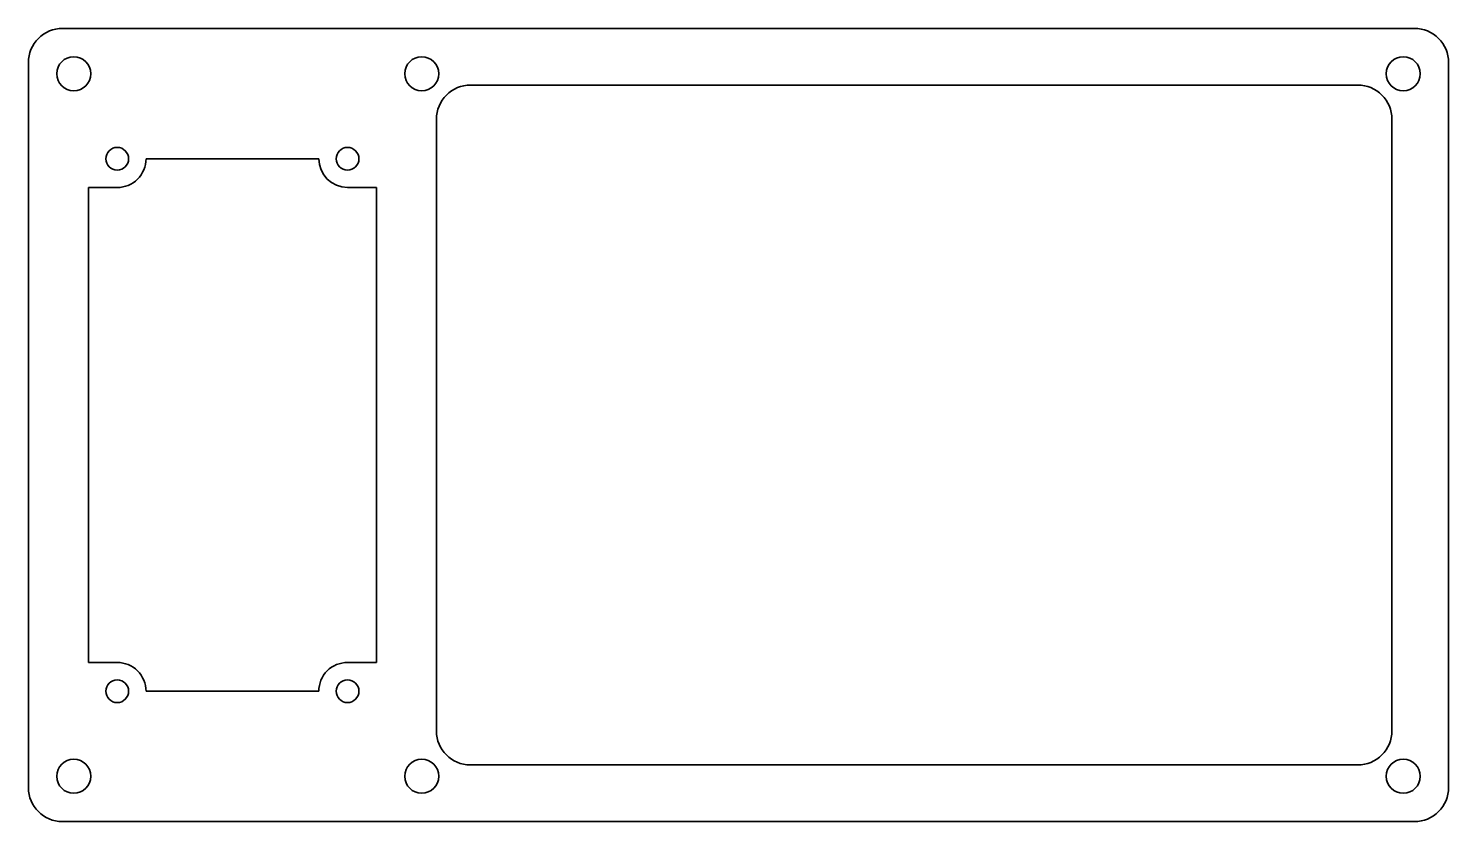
# Model space of a CAD drawing. Extents: x 147 to 273, y 114 to 184.
import ezdxf

# ---------------------------------------------------------------- set-up
doc = ezdxf.new("R2010")
doc.units = 0

msp = doc.modelspace()

# ---------------------------------------------------------------- linework, layer by layer
at = {"color": 7, "lineweight": 35}
for p, q in [((150.350006, 183.5), (269.650024, 183.5)), ((147.350006, 180.5), (147.350006, 116.5)), ((272.650024, 116.5), (272.650024, 180.5)), ((186.350006, 178.5), (264.650024, 178.5)), ((183.350006, 121.5), (183.350006, 175.5)), ((267.650024, 175.5), (267.650024, 121.5)), ((152.649689, 169.454681), (152.649399, 127.545319)), ((178.050003, 169.454681), (178.050003, 127.545631)), ((186.350006, 118.5), (264.650024, 118.5)), ((150.350006, 113.5), (269.650024, 113.5))]:
    msp.add_line(p, q, dxfattribs=at)
at = {"color": 7, "lineweight": 35, "ltscale": 0.380984}
msp.add_line((157.730316, 171.994995), (172.969696, 171.994995), dxfattribs=at)
at = {"color": 7, "lineweight": 35, "ltscale": 0.063508}
for p, q in [((155.190002, 169.454681), (152.649689, 169.454681)), ((175.509689, 127.545631), (178.050003, 127.545631))]:
    msp.add_line(p, q, dxfattribs=at)
at = {"color": 7, "lineweight": 35, "ltscale": 0.0635}
msp.add_line((175.51001, 169.454681), (178.050003, 169.454681), dxfattribs=at)
at = {"color": 7, "lineweight": 35, "ltscale": 0.063507}
msp.add_line((155.189697, 127.545319), (152.649399, 127.545319), dxfattribs=at)
at = {"color": 7, "lineweight": 35, "ltscale": 0.380976}
msp.add_line((157.730011, 125.004997), (172.969055, 125.004997), dxfattribs=at)
at = {"color": 7, "lineweight": 35}
for centre, radius in [((151.350006, 179.5), 1.5), ((182.050003, 179.5), 1.5), ((268.650024, 179.5), 1.5), ((155.190002, 171.994995), 1), ((175.51001, 171.994995), 1), ((155.189697, 125.004997), 1), ((175.509689, 125.004997), 1), ((151.350006, 117.5), 1.5), ((182.050003, 117.5), 1.5), ((268.650024, 117.5), 1.5)]:
    msp.add_circle(centre, radius, dxfattribs=at)
for centre, radius, start, end in [((150.350006, 180.5), 3, 90.000003, 180.000005), ((269.650024, 180.5), 3, 0, 90.000003), ((186.350006, 175.5), 3, 90.000003, 180.000005), ((264.650024, 175.5), 3, 0, 90.000003), ((155.190002, 171.994995), 2.540315, 269.999997, 360), ((175.51001, 171.994995), 2.540315, 180.000005, 269.999997), ((155.189697, 125.004997), 2.540315, 0, 90.000003), ((175.509689, 125.004997), 2.54063, 90.000003, 180.000005), ((186.350006, 121.5), 3, 180.000005, 269.999997), ((264.650024, 121.5), 3, 269.999997, 360), ((150.350006, 116.5), 3, 180.000005, 269.999997), ((269.650024, 116.5), 3, 269.999997, 360)]:
    msp.add_arc(centre, radius, start, end, dxfattribs=at)

doc.saveas('drawing.dxf')
